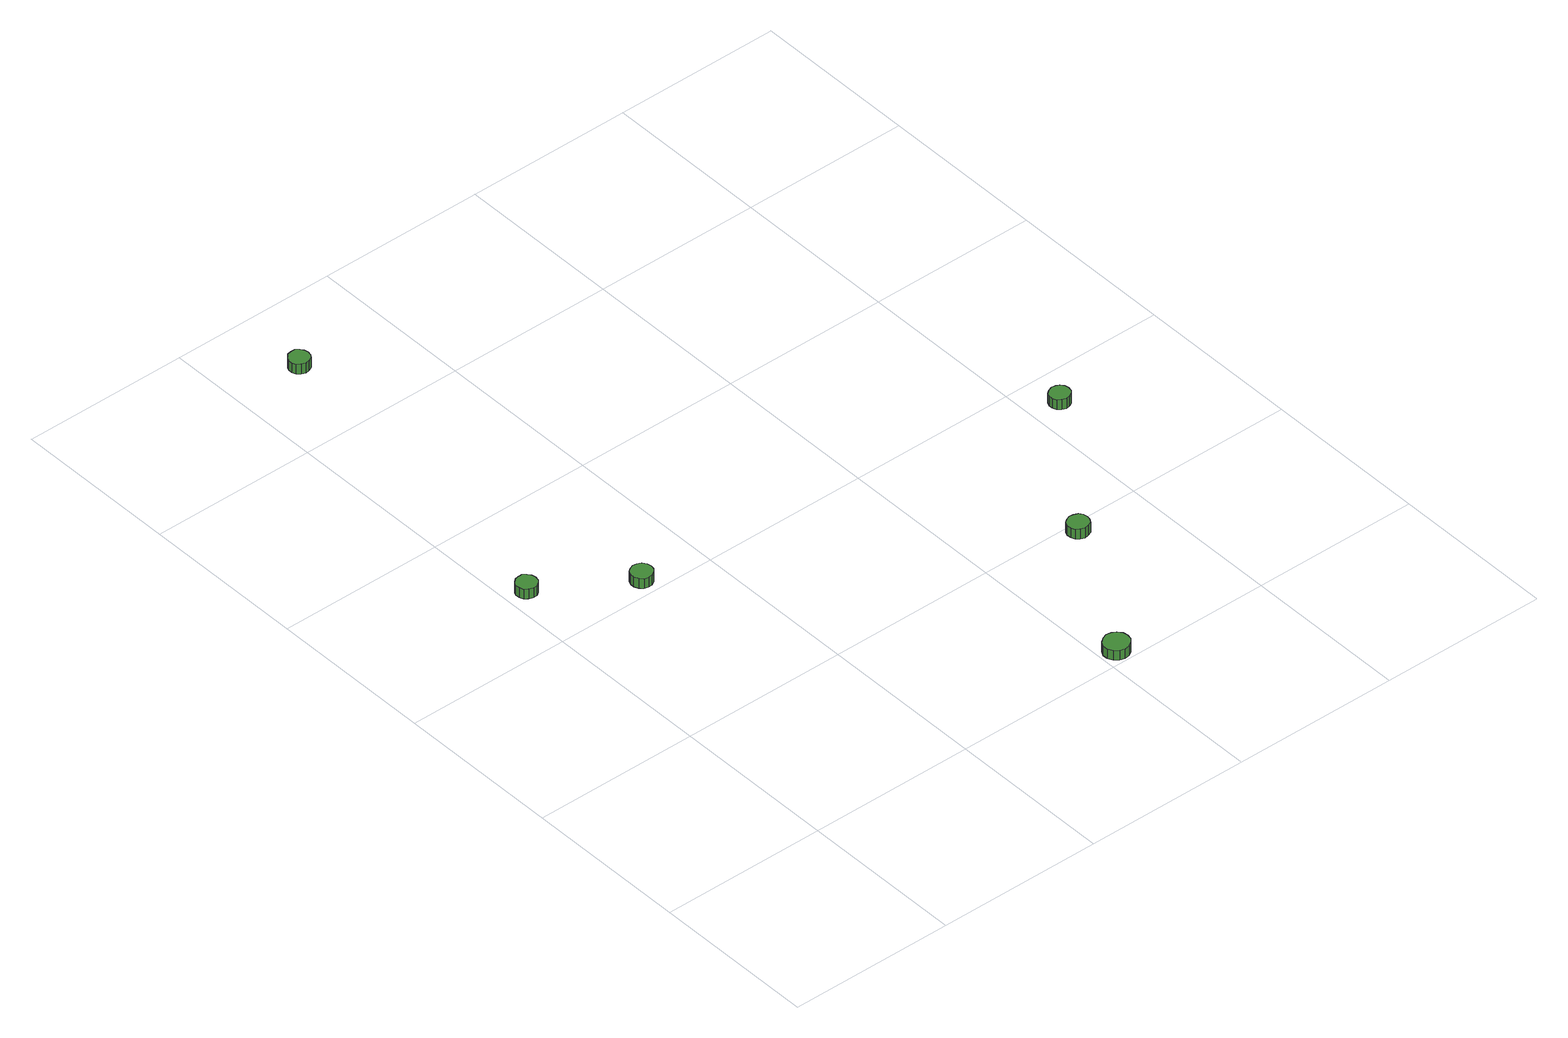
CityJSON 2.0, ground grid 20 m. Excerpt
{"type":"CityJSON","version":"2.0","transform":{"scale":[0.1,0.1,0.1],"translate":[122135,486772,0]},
"CityObjects":{
"tree1":{"type":"SolitaryVegetationObject","attributes":{"function":"something"},"geometry":[{"type":"MultiSurface","lod":"1","boundaries":[[[0,1,2,3,4,5,6,7,8,9,10,11,12,13,14]],[[15,16,17,18,19,20,21,22,23,24,25,26,27,28,29]],[[0,29,28,1]],[[1,28,27,2]],[[2,27,26,3]],[[3,26,25,4]],[[4,25,24,5]],[[5,24,23,6]],[[6,23,22,7]],[[7,22,21,8]],[[8,21,20,9]],[[9,20,19,10]],[[10,19,18,11]],[[11,18,17,12]],[[12,17,16,13]],[[13,16,15,14]],[[14,15,29,0]]]}]},
"tree2":{"type":"SolitaryVegetationObject","attributes":{"function":"something"},"geometry":[{"type":"MultiSurface","lod":"1","boundaries":[[[30,31,32,33,34,35,36,37,38,39,40,41,42,43,44]],[[45,46,47,48,49,50,51,52,53,54,55,56,57,58,59]],[[30,59,58,31]],[[31,58,57,32]],[[32,57,56,33]],[[33,56,55,34]],[[34,55,54,35]],[[35,54,53,36]],[[36,53,52,37]],[[37,52,51,38]],[[38,51,50,39]],[[39,50,49,40]],[[40,49,48,41]],[[41,48,47,42]],[[42,47,46,43]],[[43,46,45,44]],[[44,45,59,30]]]}]},
"tree3":{"type":"SolitaryVegetationObject","attributes":{"function":"something"},"geometry":[{"type":"MultiSurface","lod":"1","boundaries":[[[60,61,62,63,64,65,66,67,68,69,70,71,72,73,74]],[[75,76,77,78,79,80,81,82,83,84,85,86,87,88,89]],[[60,89,88,61]],[[61,88,87,62]],[[62,87,86,63]],[[63,86,85,64]],[[64,85,84,65]],[[65,84,83,66]],[[66,83,82,67]],[[67,82,81,68]],[[68,81,80,69]],[[69,80,79,70]],[[70,79,78,71]],[[71,78,77,72]],[[72,77,76,73]],[[73,76,75,74]],[[74,75,89,60]]]}]},
"tree4":{"type":"SolitaryVegetationObject","attributes":{"function":"something"},"geometry":[{"type":"MultiSurface","lod":"1","boundaries":[[[90,91,92,93,94,95,96,97,98,99,100,101,102,103,104]],[[105,106,107,108,109,110,111,112,113,114,115,116,117,118,119]],[[90,119,118,91]],[[91,118,117,92]],[[92,117,116,93]],[[93,116,115,94]],[[94,115,114,95]],[[95,114,113,96]],[[96,113,112,97]],[[97,112,111,98]],[[98,111,110,99]],[[99,110,109,100]],[[100,109,108,101]],[[101,108,107,102]],[[102,107,106,103]],[[103,106,105,104]],[[104,105,119,90]]]}]},
"tree5":{"type":"SolitaryVegetationObject","attributes":{"function":"something"},"geometry":[{"type":"MultiSurface","lod":"1","boundaries":[[[120,121,122,123,124,125,126,127,128,129,130,131,132,133,134]],[[135,136,137,138,139,140,141,142,143,144,145,146,147,148,149]],[[120,149,148,121]],[[121,148,147,122]],[[122,147,146,123]],[[123,146,145,124]],[[124,145,144,125]],[[125,144,143,126]],[[126,143,142,127]],[[127,142,141,128]],[[128,141,140,129]],[[129,140,139,130]],[[130,139,138,131]],[[131,138,137,132]],[[132,137,136,133]],[[133,136,135,134]],[[134,135,149,120]]]}]},
"tree6":{"type":"SolitaryVegetationObject","attributes":{"function":"something"},"geometry":[{"type":"MultiSurface","lod":"1","boundaries":[[[150,151,152,153,154,155,156,157,158,159,160,161,162,163,164]],[[165,166,167,168,169,170,171,172,173,174,175,176,177,178,179]],[[150,179,178,151]],[[151,178,177,152]],[[152,177,176,153]],[[153,176,175,154]],[[154,175,174,155]],[[155,174,173,156]],[[156,173,172,157]],[[157,172,171,158]],[[158,171,170,159]],[[159,170,169,160]],[[160,169,168,161]],[[161,168,167,162]],[[162,167,166,163]],[[163,166,165,164]],[[164,165,179,150]]]}]}
},
"vertices":[
[33,480,28],[32,485,28],[29,489,28],[25,492,28],[20,492,28],[15,491,28],[11,487,28],[9,483,28],[9,478,28],[11,473,28],[15,470,28],[20,468,28],[25,468,28],[29,471,28],[32,475,28],[32,475,15],[29,471,15],[25,468,15],[20,468,15],[15,470,15],[11,473,15],[9,478,15],[9,483,15],[11,487,15],[15,491,15],[20,492,15],[25,492,15],[29,489,15],[32,485,15],[33,480,15],
[135,417,27],[134,422,27],[131,427,27],[126,429,27],[121,430,27],[116,428,27],[112,425,27],[110,420,27],[110,415,27],[112,410,27],[116,406,27],[121,405,27],[126,405,27],[131,408,27],[134,412,27],[134,412,14],[131,408,14],[126,405,14],[121,405,14],[116,406,14],[112,410,14],[110,415,14],[110,420,14],[112,425,14],[116,428,14],[121,430,14],[126,429,14],[131,427,14],[134,422,14],[135,417,14],
[96,909,23],[95,914,23],[92,918,23],[88,921,23],[83,921,23],[78,920,23],[74,916,23],[72,912,23],[72,907,23],[74,902,23],[78,899,23],[83,897,23],[88,898,23],[92,900,23],[95,904,23],[95,904,10],[92,900,10],[88,898,10],[83,897,10],[78,899,10],[74,902,10],[72,907,10],[72,912,10],[74,916,10],[78,920,10],[83,921,10],[88,921,10],[92,918,10],[95,914,10],[96,909,10],
[434,17,24],[433,23,24],[429,28,24],[424,31,24],[418,32,24],[412,30,24],[407,26,24],[404,20,24],[404,14,24],[407,8,24],[412,4,24],[418,2,24],[424,3,24],[429,6,24],[433,11,24],[433,11,11],[429,6,11],[424,3,11],[418,2,11],[412,4,11],[407,8,11],[404,14,11],[404,20,11],[407,26,11],[412,30,11],[418,32,11],[424,31,11],[429,28,11],[433,23,11],[434,17,11],
[527,188,24],[526,193,24],[523,197,24],[518,199,24],[513,200,24],[508,198,24],[504,195,24],[502,190,24],[502,185,24],[504,180,24],[508,177,24],[513,175,24],[518,176,24],[523,178,24],[526,183,24],[526,183,11],[523,178,11],[518,176,11],[513,175,11],[508,177,11],[504,180,11],[502,185,11],[502,190,11],[504,195,11],[508,198,11],[513,200,11],[518,199,11],[523,197,11],[526,193,11],[527,188,11],
[648,357,23],[647,362,23],[644,366,23],[640,368,23],[635,369,23],[630,367,23],[626,364,23],[624,360,23],[624,355,23],[626,350,23],[630,347,23],[635,345,23],[640,346,23],[644,348,23],[647,352,23],[647,352,10],[644,348,10],[640,346,10],[635,345,10],[630,347,10],[626,350,10],[624,355,10],[624,360,10],[626,364,10],[630,367,10],[635,369,10],[640,368,10],[644,366,10],[647,362,10],[648,357,10]
]}
